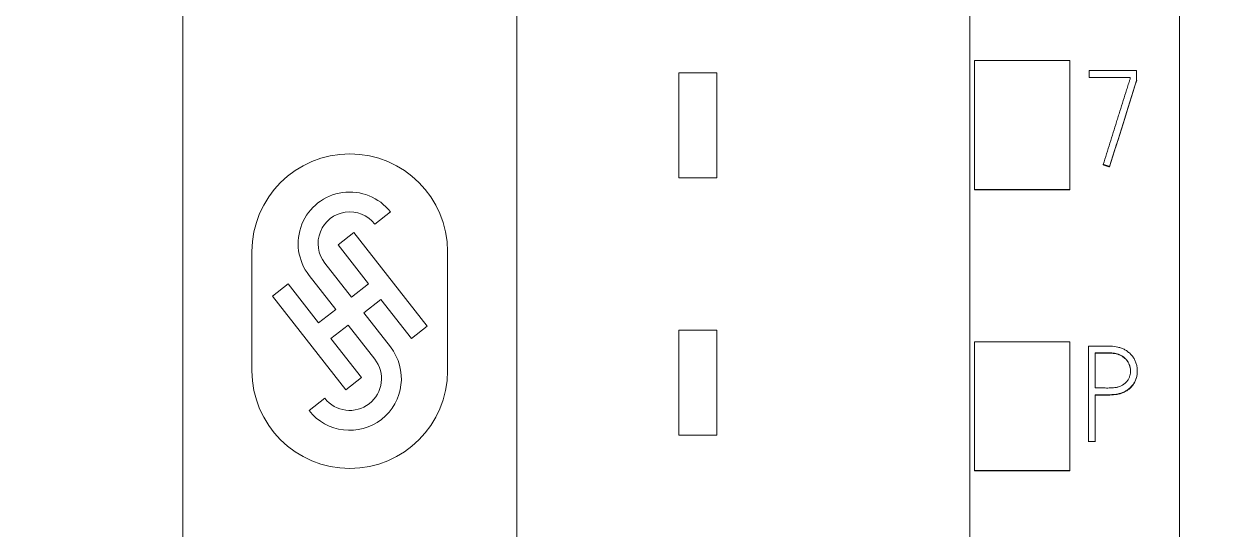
# Model space of a CAD drawing. Header units: millimetres. Extents: x 42151 to 59780, y 37376 to 44547.
# Drawn here: x 48041.19 to 48066.19, y 43200.67 to 43211.28 of the extents above; entities that cross this region are included whole.
import ezdxf

# ---------------------------------------------------------------- set-up
doc = ezdxf.new("R2010")
doc.units = ezdxf.units.MM
doc.set_wipeout_variables(frame=1)
doc.layers.add('000-PI-Oprema', color=30, linetype='Continuous', lineweight=5)
doc.layers.add('SI-ORMAR-Oprema', color=30, linetype='Continuous', lineweight=5)

# ---------------------------------------------------------------- blocks, each defined once
blk = doc.blocks.new('6ES7522-1BL01-0AB0')
at = {"layer": 'SI-ORMAR-Oprema', "linetype": 'Continuous'}
for p, q in [((-29.725, -3.719), (-29.725, -41.071)), ((-18.125, -7.528), (-18.125, -41.098)), ((-20.774, -39.671), (-20.774, -38.086)), ((-20.774, -38.086), (-18.125, -38.086)), ((-20.774, -39.671), (-18.125, -39.671)), ((-20.774, -41.077), (-20.774, -39.671)), ((-29.725, -41.071), (-29.725, -41.131)), ((-20.774, -41.071), (-29.725, -41.071)), ((-29.725, -41.131), (-29.725, -42.471)), ((-20.774, -41.077), (-18.125, -41.077)), ((-24.399, -42.471), (-24.399, -42.584)), ((-24.107, -42.571), (-24.107, -42.471)), ((-23.819, -42.571), (-23.819, -42.471)), ((-23.738, -42.584), (-23.738, -42.471)), ((-23.534, -42.571), (-23.534, -42.471)), ((-23.006, -42.571), (-23.006, -42.471)), ((-22.985, -42.571), (-22.985, -42.471)), ((-22.821, -42.471), (-22.821, -42.584)), ((-22.272, -42.571), (-22.272, -42.471)), ((-22.226, -42.584), (-22.226, -42.471)), ((-22.063, -42.571), (-22.063, -42.471)), ((-21.911, -42.471), (-21.911, -42.584)), ((-21.705, -42.571), (-21.705, -42.471)), ((-21.451, -42.571), (-21.451, -42.471)), ((-21.346, -42.571), (-21.346, -42.471)), ((-20.959, -42.571), (-20.959, -42.471)), ((-20.833, -42.584), (-20.833, -42.471)), ((-20.637, -42.571), (-20.637, -42.471)), ((-20.259, -42.571), (-20.259, -42.471)), ((-19.915, -42.571), (-19.915, -42.471)), ((-18.933, -42.571), (-18.933, -42.471)), ((-18.89, -42.584), (-18.89, -42.471)), ((-18.759, -42.571), (-18.759, -42.471)), ((-18.682, -42.571), (-18.682, -42.471)), ((-18.182, -42.571), (-18.182, -42.471)), ((-17.845, -42.571), (-17.845, -42.471)), ((-21.911, -42.571), (-21.705, -42.571)), ((-21.451, -42.571), (-21.705, -42.571)), ((-21.346, -42.571), (-21.451, -42.571)), ((-20.959, -42.571), (-21.346, -42.571)), ((-20.959, -42.571), (-20.833, -42.571)), ((-20.259, -42.571), (-20.637, -42.571)), ((-20.586, -42.584), (-20.586, -42.571)), ((-20.409, -42.571), (-20.409, -42.584)), ((-18.933, -42.571), (-19.915, -42.571)), ((-19.749, -42.584), (-19.749, -42.571)), ((-19.578, -42.571), (-19.578, -42.584)), ((-18.182, -42.571), (-18.682, -42.571)), ((-18.296, -42.571), (-18.296, -42.584)), ((-17.845, -42.571), (-18.182, -42.571)), ((-17.607, -42.584), (-17.607, -42.571))]:
    blk.add_line(p, q, dxfattribs=at)
for points, knots in [([(-24.107, -42.571), (-24.195, -42.571), (-24.265, -42.571), (-24.372, -42.571), (-24.399, -42.571), (-24.399, -42.571)], [0, 0, 0, 0, 0.479581, 0.479581, 1, 1, 1, 1]), ([(-23.819, -42.571), (-23.855, -42.571), (-23.877, -42.571), (-23.969, -42.571), (-24.043, -42.571), (-24.107, -42.571)], [0, 0, 0, 0, 0.080692, 0.080692, 1, 1, 1, 1]), ([(-22.272, -42.571), (-22.363, -42.571), (-22.442, -42.571), (-22.56, -42.571), (-22.607, -42.571), (-22.702, -42.571), (-22.74, -42.571), (-22.804, -42.571), (-22.821, -42.571), (-22.821, -42.571)], [0, 0, 0, 0, 0.267745, 0.267745, 0.470136, 0.470136, 0.695642, 0.695642, 1, 1, 1, 1]), ([(-19.915, -42.571), (-19.962, -42.571), (-20.017, -42.571), (-20.154, -42.571), (-20.219, -42.571), (-20.272, -42.571)], [0, 0, 0, 0, 0.456735, 0.456735, 1, 1, 1, 1])]:
    blk.add_open_spline(points, degree=3, knots=knots, dxfattribs=at)
for points in [[(-23.006, -42.571), (-23.182, -42.571), (-23.358, -42.571), (-23.534, -42.571)], [(-22.985, -42.571), (-22.992, -42.571), (-22.999, -42.571), (-23.006, -42.571)], [(-21.956, -42.571), (-21.992, -42.571), (-22.027, -42.571), (-22.063, -42.571)], [(-20.637, -42.571), (-20.696, -42.571), (-20.755, -42.571), (-20.815, -42.571)], [(-18.682, -42.571), (-18.708, -42.571), (-18.734, -42.571), (-18.759, -42.571)]]:
    blk.add_open_spline(points, degree=3, dxfattribs=at)
blk.add_wipeout([(-17.4, 69.029), (17.4, 69.029), (17.4, -77.971), (-17.4, -77.971)]).dxf.layer = 'SI-ORMAR-Oprema'
for p, q in [((-17.4, 56.709), (-17.4, -56.709)), ((17.4, 56.709), (17.4, -56.709)), ((13, -54.387), (13, 54.429)), ((-3.5, -51.671), (-3.5, 26.171)), ((3.5, 26.171), (3.5, -51.671)), ((13.1, -41.415), (13.1, -38.714)), ((13.1, -38.714), (15.1, -38.714)), ((15.1, -41.415), (15.1, -38.714)), ((6.9, -41.171), (6.9, -38.971)), ((6.9, -38.971), (7.7, -38.971)), ((7.7, -38.971), (7.7, -41.171)), ((15.501, -39.065), (15.501, -38.924)), ((15.501, -38.924), (16.499, -38.924)), ((16.499, -38.924), (16.499, -39.126)), ((16.361, -39.065), (15.501, -39.065)), ((16.361, -39.104), (16.361, -39.065)), ((16.499, -39.126), (16.499, -39.133)), ((15.798, -40.892), (15.798, -40.898)), ((15.931, -40.936), (15.931, -40.942)), ((-17.4, -41.131), (-29.725, -41.131)), ((-17.4, -41.098), (-18.125, -41.098)), ((7.7, -41.171), (6.9, -41.171)), ((13.1, -41.422), (13.1, -41.415)), ((13.1, -41.415), (15.1, -41.415)), ((13.1, -41.422), (15.1, -41.422)), ((15.1, -41.422), (15.1, -41.415)), ((0.524, -42.144), (0.852, -41.887)), ((-17.4, -42.471), (-29.725, -42.471)), ((-17.508, -42.571), (-17.508, -42.471)), ((0.083, -42.321), (-0.245, -42.578)), ((1.622, -44.289), (0.083, -42.321)), ((-17.508, -42.571), (-17.845, -42.571)), ((-17.4, -42.571), (-17.508, -42.571)), ((-2.05, -42.721), (-2.05, -45.221)), ((-0.245, -42.578), (0.396, -43.397)), ((2.05, -45.221), (2.05, -42.721)), ((0.036, -43.679), (-0.524, -42.963)), ((-0.852, -43.22), (-0.293, -43.936)), ((-1.294, -43.398), (-1.622, -43.654)), ((-0.653, -44.217), (-1.294, -43.398)), ((0.396, -43.397), (0.036, -43.679)), ((-1.622, -43.654), (-0.083, -45.622)), ((0.293, -44.007), (0.653, -43.726)), ((0.653, -43.726), (1.294, -44.545)), ((-0.293, -43.936), (-0.653, -44.217)), ((0.852, -44.723), (0.293, -44.007)), ((-0.396, -44.546), (-0.036, -44.264)), ((-0.036, -44.264), (0.524, -44.98)), ((1.294, -44.545), (1.622, -44.289)), ((6.9, -44.371), (7.7, -44.371)), ((6.9, -46.571), (6.9, -44.371)), ((7.7, -44.371), (7.7, -46.571)), ((0.245, -45.365), (-0.396, -44.546)), ((13.1, -47.317), (13.1, -44.616)), ((13.1, -44.616), (15.1, -44.616)), ((15.1, -47.317), (15.1, -44.616)), ((15.487, -44.706), (15.487, -46.708)), ((15.628, -45.583), (15.628, -44.847)), ((16.513, -45.234), (16.513, -45.228)), ((-0.083, -45.622), (0.245, -45.365)), ((15.628, -46.708), (15.628, -45.725)), ((-0.524, -45.799), (-0.852, -46.056)), ((7.7, -46.571), (6.9, -46.571)), ((15.487, -46.708), (15.628, -46.708)), ((15.487, -46.708), (15.487, -46.714)), ((15.628, -46.708), (15.628, -46.714)), ((13.1, -47.317), (15.1, -47.317)), ((13.1, -47.321), (13.1, -47.317)), ((13.1, -47.321), (15.1, -47.321)), ((15.1, -47.321), (15.1, -47.317))]:
    blk.add_line(p, q, dxfattribs=at)
for centre, radius, start, end in [((0, -42.721), 2.05, 0, 180), ((0, -42.553), 1.082, 38.0252, 218.0252), ((0, -42.553), 0.665, 38.0252, 218.0252), ((0, -45.389), 1.082, 218.0252, 38.0252), ((0, -45.389), 0.665, 218.0252, 38.0252), ((0, -45.221), 2.05, 180, 0)]:
    blk.add_arc(centre, radius, start, end, dxfattribs=at)
for centre, major_axis, ratio, start_param, end_param in [((28.542, -63.083), (314.693, 1002.461), 0.017767, 1.552474, 1.55428), ((28.277, -62.578), (311.246, 991.457), 0.017574, 1.552664, 1.55449)]:
    blk.add_ellipse(centre, major_axis=major_axis, ratio=ratio, start_param=start_param, end_param=end_param, dxfattribs=at)
for points, knots in [([(15.798, -40.892), (15.844, -40.743), (15.891, -40.594), (15.961, -40.37), (15.985, -40.296), (16.031, -40.146), (16.054, -40.072), (16.089, -39.96), (16.101, -39.923), (16.125, -39.849), (16.136, -39.811), (16.171, -39.7), (16.195, -39.625), (16.242, -39.476), (16.265, -39.402), (16.3, -39.29), (16.312, -39.253), (16.33, -39.197), (16.336, -39.178), (16.345, -39.15), (16.348, -39.141), (16.354, -39.123), (16.357, -39.113), (16.361, -39.104)], [0, 0, 0, 0, 0.25, 0.25, 0.375, 0.375, 0.5, 0.5, 0.5625, 0.5625, 0.625, 0.625, 0.75, 0.75, 0.875, 0.875, 0.9375, 0.9375, 0.96875, 0.96875, 0.984375, 0.984375, 1, 1, 1, 1]), ([(15.628, -45.725), (15.68, -45.725), (15.732, -45.724), (15.835, -45.725), (15.887, -45.726), (15.964, -45.724), (15.99, -45.723), (16.028, -45.72), (16.041, -45.719), (16.067, -45.715), (16.08, -45.713), (16.118, -45.706), (16.143, -45.7), (16.192, -45.684), (16.216, -45.675), (16.251, -45.657), (16.263, -45.651), (16.285, -45.638), (16.296, -45.631), (16.328, -45.609), (16.348, -45.592), (16.376, -45.566), (16.385, -45.556), (16.402, -45.537), (16.411, -45.527), (16.434, -45.496), (16.448, -45.474), (16.466, -45.44), (16.471, -45.428), (16.481, -45.404), (16.486, -45.392), (16.498, -45.355), (16.503, -45.33), (16.509, -45.292), (16.511, -45.279), (16.513, -45.253), (16.513, -45.24), (16.513, -45.201), (16.511, -45.175), (16.505, -45.137), (16.503, -45.124), (16.497, -45.099), (16.494, -45.086), (16.482, -45.049), (16.473, -45.025), (16.456, -44.99), (16.45, -44.979), (16.437, -44.956), (16.43, -44.945), (16.408, -44.913), (16.391, -44.893), (16.356, -44.856), (16.337, -44.839), (16.306, -44.815), (16.295, -44.807), (16.273, -44.793), (16.262, -44.786), (16.229, -44.767), (16.205, -44.757), (16.169, -44.744), (16.156, -44.739), (16.131, -44.732), (16.119, -44.729), (16.056, -44.715), (16.004, -44.709), (15.927, -44.705), (15.901, -44.704), (15.849, -44.704), (15.798, -44.704), (15.746, -44.705), (15.694, -44.706), (15.616, -44.707), (15.539, -44.706), (15.487, -44.706)], [0, 0, 0, 0, 0.0625, 0.0625, 0.125, 0.125, 0.15625, 0.15625, 0.171875, 0.171875, 0.1875, 0.1875, 0.21875, 0.21875, 0.25, 0.25, 0.265625, 0.265625, 0.28125, 0.28125, 0.3125, 0.3125, 0.328125, 0.328125, 0.34375, 0.34375, 0.375, 0.375, 0.390625, 0.390625, 0.40625, 0.40625, 0.4375, 0.4375, 0.453125, 0.453125, 0.46875, 0.46875, 0.5, 0.5, 0.515625, 0.515625, 0.53125, 0.53125, 0.5625, 0.5625, 0.578125, 0.578125, 0.59375, 0.59375, 0.625, 0.625, 0.65625, 0.65625, 0.671875, 0.671875, 0.6875, 0.6875, 0.71875, 0.71875, 0.734375, 0.734375, 0.75, 0.75, 0.8125, 0.8125, 0.84375, 0.84375, 0.875, 0.90625, 0.90625, 0.9375, 1, 1, 1, 1]), ([(15.628, -44.847), (15.667, -44.847), (15.706, -44.847), (15.764, -44.848), (15.783, -44.848), (15.822, -44.847), (15.841, -44.846), (15.899, -44.845), (15.938, -44.844), (15.996, -44.848), (16.015, -44.85), (16.054, -44.857), (16.073, -44.861), (16.102, -44.87), (16.111, -44.873), (16.13, -44.88), (16.139, -44.884), (16.166, -44.896), (16.183, -44.906), (16.208, -44.922), (16.217, -44.927), (16.233, -44.939), (16.24, -44.946), (16.263, -44.965), (16.276, -44.979), (16.295, -45.002), (16.301, -45.01), (16.313, -45.027), (16.318, -45.035), (16.333, -45.061), (16.341, -45.079), (16.352, -45.107), (16.355, -45.116), (16.36, -45.136), (16.362, -45.145), (16.368, -45.175), (16.371, -45.194), (16.372, -45.224), (16.372, -45.234), (16.371, -45.254), (16.37, -45.264), (16.366, -45.294), (16.362, -45.313), (16.353, -45.341), (16.35, -45.35), (16.342, -45.369), (16.338, -45.378), (16.324, -45.404), (16.313, -45.421), (16.295, -45.445), (16.288, -45.452), (16.275, -45.467), (16.267, -45.474), (16.245, -45.494), (16.229, -45.506), (16.204, -45.522), (16.195, -45.527), (16.178, -45.536), (16.169, -45.54), (16.141, -45.552), (16.122, -45.559), (16.094, -45.567), (16.084, -45.569), (16.064, -45.573), (16.054, -45.574), (16.025, -45.579), (16.005, -45.58), (15.965, -45.583), (15.946, -45.583), (15.906, -45.584), (15.866, -45.584), (15.827, -45.583), (15.787, -45.583), (15.767, -45.583), (15.708, -45.583), (15.668, -45.583), (15.628, -45.583)], [0, 0, 0, 0, 0.0625, 0.0625, 0.09375, 0.09375, 0.125, 0.125, 0.1875, 0.1875, 0.21875, 0.21875, 0.25, 0.25, 0.265625, 0.265625, 0.28125, 0.28125, 0.3125, 0.3125, 0.328125, 0.328125, 0.34375, 0.34375, 0.375, 0.375, 0.390625, 0.390625, 0.40625, 0.40625, 0.4375, 0.4375, 0.453125, 0.453125, 0.46875, 0.46875, 0.5, 0.5, 0.515625, 0.515625, 0.53125, 0.53125, 0.5625, 0.5625, 0.578125, 0.578125, 0.59375, 0.59375, 0.625, 0.625, 0.640625, 0.640625, 0.65625, 0.65625, 0.6875, 0.6875, 0.703125, 0.703125, 0.71875, 0.71875, 0.75, 0.75, 0.765625, 0.765625, 0.78125, 0.78125, 0.8125, 0.8125, 0.84375, 0.84375, 0.875, 0.90625, 0.90625, 0.9375, 0.9375, 1, 1, 1, 1]), ([(16.372, -45.234), (16.372, -45.231), (16.372, -45.228), (16.371, -45.215), (16.371, -45.205), (16.369, -45.185), (16.367, -45.175), (16.362, -45.146), (16.356, -45.127), (16.346, -45.099), (16.343, -45.09), (16.334, -45.072), (16.321, -45.045), (16.305, -45.02), (16.286, -44.997), (16.28, -44.99), (16.266, -44.975), (16.259, -44.968), (16.237, -44.948), (16.221, -44.936), (16.196, -44.92), (16.188, -44.915), (16.17, -44.905), (16.161, -44.901), (16.135, -44.888), (16.116, -44.881), (16.078, -44.869), (16.059, -44.864), (16.02, -44.857), (16, -44.855), (15.942, -44.851), (15.903, -44.851), (15.844, -44.852), (15.824, -44.853), (15.785, -44.854), (15.765, -44.854), (15.707, -44.854), (15.668, -44.853), (15.628, -44.854)], [0, 0, 0, 0, 0.009533, 0.009533, 0.040485, 0.040485, 0.071437, 0.071437, 0.133342, 0.133342, 0.164294, 0.164294, 0.195246, 0.25715, 0.25715, 0.288102, 0.288102, 0.319054, 0.319054, 0.380958, 0.380958, 0.41191, 0.41191, 0.442862, 0.442862, 0.504767, 0.504767, 0.566671, 0.566671, 0.628575, 0.628575, 0.752383, 0.752383, 0.814287, 0.814287, 0.876192, 0.876192, 1, 1, 1, 1]), ([(16.513, -45.234), (16.513, -45.259), (16.511, -45.284), (16.506, -45.322), (16.503, -45.334), (16.497, -45.359), (16.494, -45.372), (16.482, -45.409), (16.472, -45.433), (16.449, -45.479), (16.435, -45.501), (16.412, -45.532), (16.403, -45.542), (16.386, -45.562), (16.377, -45.571), (16.349, -45.598), (16.329, -45.614), (16.297, -45.636), (16.286, -45.644), (16.263, -45.657), (16.252, -45.663), (16.217, -45.68), (16.194, -45.69), (16.156, -45.702), (16.144, -45.706), (16.119, -45.712), (16.106, -45.715), (16.042, -45.726), (15.991, -45.73), (15.888, -45.732), (15.836, -45.731), (15.732, -45.731), (15.68, -45.731), (15.628, -45.731)], [0, 0, 0, 0, 0.065202, 0.065202, 0.098588, 0.098588, 0.131973, 0.131973, 0.198745, 0.198745, 0.265516, 0.265516, 0.298902, 0.298902, 0.332287, 0.332287, 0.399059, 0.399059, 0.432444, 0.432444, 0.46583, 0.46583, 0.532601, 0.532601, 0.565987, 0.565987, 0.599372, 0.599372, 0.732915, 0.732915, 0.866457, 0.866457, 1, 1, 1, 1])]:
    blk.add_open_spline(points, degree=3, knots=knots, dxfattribs=at)
for points, weights in [([(15.931, -40.936), (15.864, -40.914), (15.798, -40.892)], [0.500000361581, 0.499999638419, 0.500000361581]), ([(15.798, -40.898), (15.864, -40.92), (15.931, -40.942)], [0.500000013202, 0.499999986798, 0.500000013202])]:
    blk.add_rational_spline(points, weights, degree=2, dxfattribs=at)

msp = doc.modelspace()

# ---------------------------------------------------------------- block references
at = {"layer": '000-PI-Oprema', "ltscale": 0.25}
msp.add_blockref('6ES7522-1BL01-0AB0', (48082.827, 43249.218), dxfattribs=at)

# ---------------------------------------------------------------- next in the draw order: block references
msp.add_blockref('6ES7522-1BL01-0AB0', (48048.027, 43249.218), dxfattribs=at)

doc.saveas('drawing.dxf')
